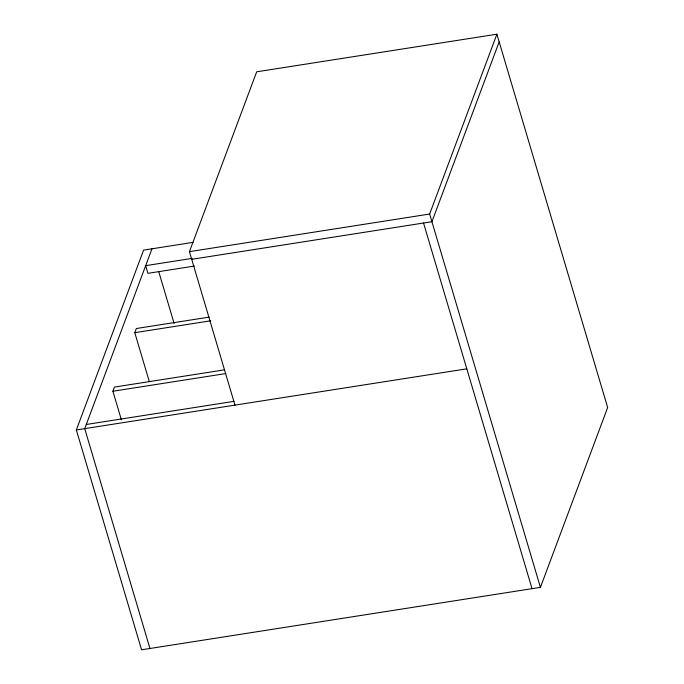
<?xml version="1.0" encoding="UTF-8"?>
<svg xmlns="http://www.w3.org/2000/svg" width="684" height="684" viewBox="0 0 684 684"><rect width="100%" height="100%" fill="white"/><g stroke="black" fill="none" stroke-linecap="round" stroke-linejoin="round"><path stroke-width="1.03" d="M234.971 405.116L189.434 251.644L256.68 71.803L496.892 34.2L607.657 407.527L540.42 587.359L141.571 649.8L76.343 429.954L143.58 250.113L193.127 242.358M151.968 248.805L84.73 428.637L149.958 648.483M121.367 419.771L112.903 391.239L114.459 387.076L224.224 369.89M149.309 381.595L134.791 332.68L136.347 328.517L209.176 317.119M540.42 587.359L429.646 214.041L496.892 34.2M499.166 41.878L431.929 221.71L191.717 259.313M189.434 251.644L429.646 214.041M192.101 258.398L145.666 265.666L147.941 273.335L194.384 266.067M134.791 332.68L210.783 320.779M112.903 391.239L225.831 373.558M86.287 424.482L234.048 401.346M76.343 429.954L466.804 368.83M423.541 223.027L532.032 588.676M158.645 271.3L174.112 323.447"/></g></svg>
